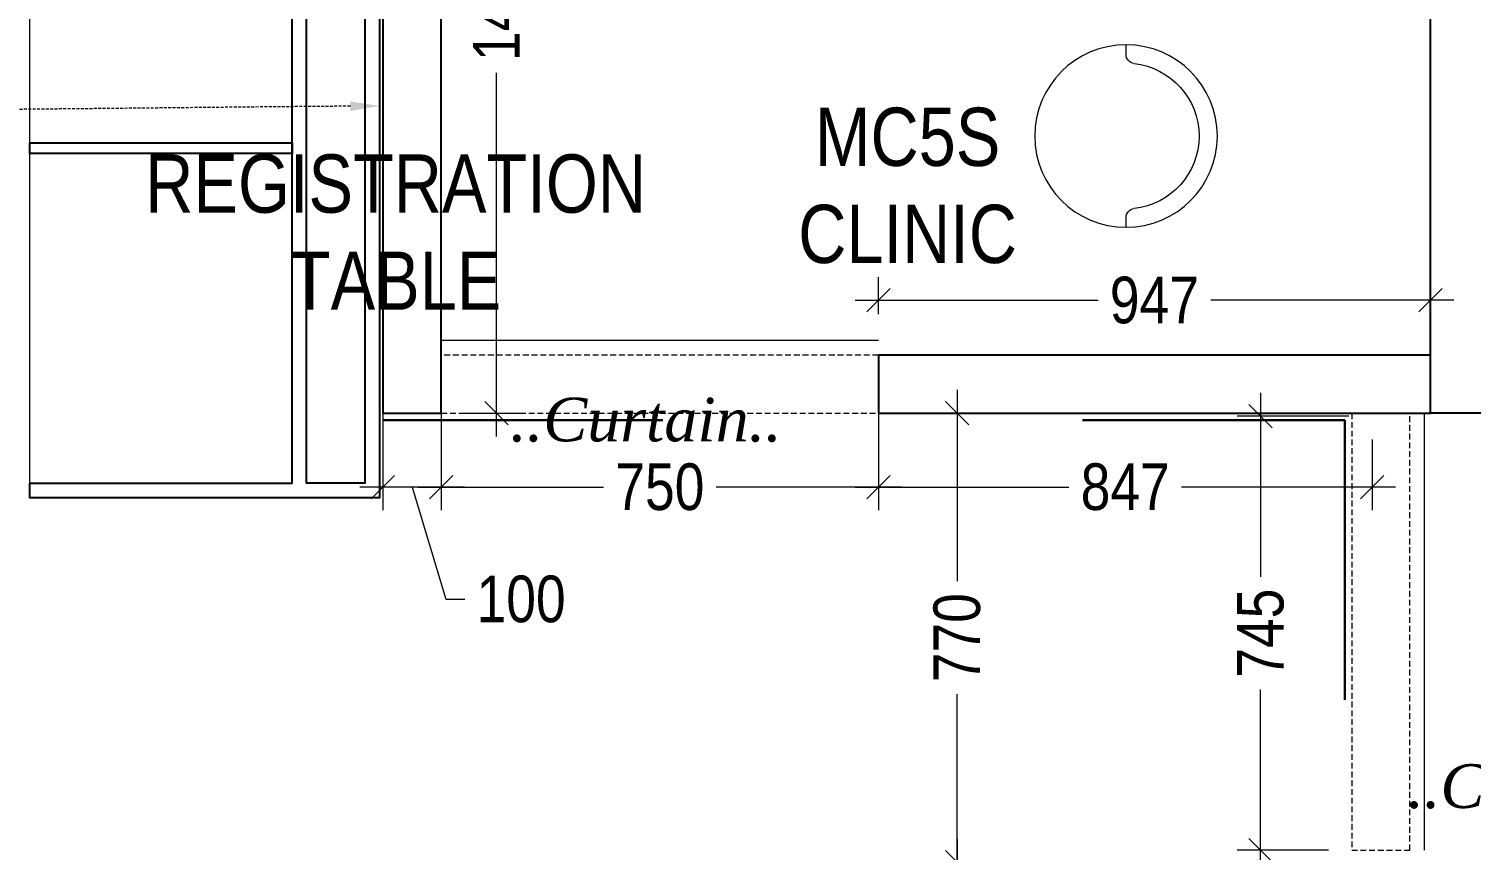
# Model space of a CAD drawing. Extents: x 4444 to 22214, y -867569 to -857440.
# Drawn here: x 17632 to 20107, y -860756 to -859346 of the extents above; entities that cross this region are included whole.
import ezdxf
from ezdxf import colors
from ezdxf.entities.mleader import LeaderData, LeaderLine
from ezdxf.lldxf.tags import DXFTag
from ezdxf.math import Vec2, Vec3

# ---------------------------------------------------------------- set-up
doc = ezdxf.new("R2010")
doc.units = 0
doc.header["$LTSCALE"] = 40
doc.header["$MEASUREMENT"] = 0
doc.header["$PDMODE"] = 3
for name, pattern in [('a_p6_plan_L18$0$HIDDEN', [0.375, 0.25, -0.125]), ('ACAD_ISO03W100', [30, 12, -18]), ('HIDDEN2', [0.1875, 0.125, -0.0625])]:
    doc.linetypes.add(name, pattern=pattern)
for name, color, linetype, lineweight in [('curtain', 144, 'Continuous', 9), ('dimensions', 149, 'Continuous', 5), ('Floor-Unit', 1, 'Continuous', 13), ('glass', 172, 'Continuous', 18), ('LENS_CURTAIN', 5, 'a_p6_plan_L18$0$HIDDEN', 9), ('LENS_HATCH', 251, 'Continuous', 5), ('LENS_PARTITION', 21, 'Continuous', 25), ('LENS_TEXT', 31, 'HIDDEN2', 5), ('LN-DIMENSION', 252, 'Continuous', 5), ('LN-ELEVATION-1', 81, 'Continuous', 25), ('LN-ELEVATION-5', 167, 'Continuous', 5), ('LN-TEXT', 255, 'Continuous', 0), ('Mirror', 4, 'Continuous', 15)]:
    doc.layers.add(name, color=color, linetype=linetype, lineweight=lineweight)
doc.layers.add('LK-FLUTTED FINISH', color=20, linetype='Continuous', lineweight=30, true_color=0xff5e29)
doc.styles.get("Standard").update_dxf_attribs({"font": 'ARIALN.TTF'})
tags = doc.linetypes.add('DASHED2', pattern=[0.375, 0.25, -0.125]).pattern_tags.tags
tags[6:7] = [DXFTag(74, 4), DXFTag(75, 0), DXFTag(340, '0'), DXFTag(46, 1.0), DXFTag(50, 0.0), DXFTag(44, 0.0), DXFTag(45, 0.0)]
tags[4:5] = [DXFTag(74, 4), DXFTag(75, 0), DXFTag(340, '0'), DXFTag(46, 1.0), DXFTag(50, 0.0), DXFTag(44, 0.0), DXFTag(45, 0.0)]
doc.linetypes.add('ZIGZAG', pattern='A,0.0001,-0.2,[131,ltypeshp.shx,S=0.2,R=0,X=-0.2,Y=0],-0.4,[131,ltypeshp.shx,S=0.2,R=180,X=0.2,Y=0],-0.2', length=0.8001)
doc.dimstyles.new('Working', dxfattribs={"dimscale": 0.8, "dimtxt": 100, "dimasz": 50, "dimexe": 50, "dimexo": 50, "dimgap": 25, "dimtad": 1, "dimdec": 0, "dimtxsty": 'Standard', "dimblk": 'ARCHTICK', "dimcen": 0, "dimdle": 50, "dimclrd": 250, "dimclre": 8, "dimclrt": 7, "dimazin": 3, "dimtfac": 1, "dimtdec": 0, "dimtmove": 1, "dimatfit": 3, "dimfxl": 3, "dimlwd": 5, "dimlwe": 0})

# ---------------------------------------------------------------- blocks, each defined once
blk = doc.blocks.new('_ArchTick')
blk.add_lwpolyline([(-0.5, -0.5), (0.5, 0.5)])
blk = doc.blocks.new('*D29')
at = {"layer": 'Defpoints', "color": 0, "ltscale": 50, "transparency": 16777216}
for p in [(19089.9, -859961.1), (19936.9, -860011.1), (19089.9, -860132.7)]:
    blk.add_point(p, dxfattribs=at)
at = {"layer": 'dimensions', "color": 8, "linetype": 'DASHED2', "lineweight": 0, "ltscale": 50, "transparency": 16777216}
for p, q in [((19089.9, -860001.1), (19089.9, -860172.7)), ((19936.9, -860051.1), (19936.9, -860172.7))]:
    blk.add_line(p, q, dxfattribs=at)
at = {"layer": 'dimensions', "color": 250, "linetype": 'DASHED2', "lineweight": 5, "ltscale": 50, "transparency": 16777216}
for p, q in [((19049.9, -860132.7), (19420.9, -860132.7)), ((19976.9, -860132.7), (19605.8, -860132.7))]:
    blk.add_line(p, q, dxfattribs=at)
at = {"layer": 'dimensions', "color": 250, "lineweight": 5, "ltscale": 50, "transparency": 16777216, "xscale": 40, "yscale": 40, "zscale": 40, "rotation": 180}
blk.add_blockref('_ArchTick', (19089.9, -860132.7), dxfattribs=at)
at = {"layer": 'dimensions', "color": 250, "lineweight": 5, "ltscale": 50, "transparency": 16777216, "xscale": 40, "yscale": 40, "zscale": 40}
blk.add_blockref('_ArchTick', (19936.9, -860132.7), dxfattribs=at)
at = {"layer": 'dimensions', "color": 7, "ltscale": 50, "transparency": 16777216, "insert": (19513.4, -860132.7), "char_height": 80, "attachment_point": 5, "bg_fill": 3, "box_fill_scale": 1.25, "bg_fill_color": 9, "bg_fill_true_color": 13158600, "bg_fill_transparency": 0}
blk.add_mtext('\\A1;847', dxfattribs=at)
blk = doc.blocks.new('*D30')
at = {"layer": 'Defpoints', "color": 0, "ltscale": 50, "transparency": 16777216}
for p in [(18339.9, -859961.1), (19089.9, -859961.1), (18339.9, -860132.7)]:
    blk.add_point(p, dxfattribs=at)
at = {"layer": 'dimensions', "color": 8, "linetype": 'DASHED2', "lineweight": 0, "ltscale": 50, "transparency": 16777216}
for p, q in [((18339.9, -860001.1), (18339.9, -860172.7)), ((19089.9, -860001.1), (19089.9, -860172.7))]:
    blk.add_line(p, q, dxfattribs=at)
at = {"layer": 'dimensions', "color": 250, "linetype": 'DASHED2', "lineweight": 5, "ltscale": 50, "transparency": 16777216}
for p, q in [((18299.9, -860132.7), (18622.8, -860132.7)), ((19129.9, -860132.7), (18807, -860132.7))]:
    blk.add_line(p, q, dxfattribs=at)
at = {"layer": 'dimensions', "color": 250, "lineweight": 5, "ltscale": 50, "transparency": 16777216, "xscale": 40, "yscale": 40, "zscale": 40, "rotation": 180}
blk.add_blockref('_ArchTick', (18339.9, -860132.7), dxfattribs=at)
at = {"layer": 'dimensions', "color": 250, "lineweight": 5, "ltscale": 50, "transparency": 16777216, "xscale": 40, "yscale": 40, "zscale": 40}
blk.add_blockref('_ArchTick', (19089.9, -860132.7), dxfattribs=at)
at = {"layer": 'dimensions', "color": 7, "ltscale": 50, "transparency": 16777216, "insert": (18714.9, -860132.7), "char_height": 80, "attachment_point": 5, "bg_fill": 3, "box_fill_scale": 1.25, "bg_fill_color": 9, "bg_fill_true_color": 13158600, "bg_fill_transparency": 0}
blk.add_mtext('\\A1;750', dxfattribs=at)
blk = doc.blocks.new('*D31')
at = {"layer": 'Defpoints', "color": 0, "ltscale": 50, "transparency": 16777216}
for p in [(18339.9, -859849.1), (18239.9, -859955.1), (18239.9, -860132.7)]:
    blk.add_point(p, dxfattribs=at)
at = {"layer": 'dimensions', "color": 8, "linetype": 'DASHED2', "lineweight": 0, "ltscale": 50, "transparency": 16777216}
for p, q in [((18339.9, -859889.1), (18339.9, -860172.7)), ((18239.9, -859995.1), (18239.9, -860172.7))]:
    blk.add_line(p, q, dxfattribs=at)
at = {"layer": 'dimensions', "color": 250, "linetype": 'DASHED2', "lineweight": 5, "ltscale": 50, "transparency": 16777216}
for p, q in [((18379.9, -860132.7), (18199.9, -860132.7)), ((18289.9, -860132.7), (18347.6, -860325.3)), ((18347.6, -860325.3), (18387.6, -860325.3))]:
    blk.add_line(p, q, dxfattribs=at)
at = {"layer": 'dimensions', "color": 250, "lineweight": 5, "ltscale": 50, "transparency": 16777216, "xscale": 40, "yscale": 40, "zscale": 40, "rotation": 180}
blk.add_blockref('_ArchTick', (18239.9, -860132.7), dxfattribs=at)
at = {"layer": 'dimensions', "color": 250, "lineweight": 5, "ltscale": 50, "transparency": 16777216, "xscale": 40, "yscale": 40, "zscale": 40}
blk.add_blockref('_ArchTick', (18339.9, -860132.7), dxfattribs=at)
at = {"layer": 'dimensions', "color": 7, "ltscale": 50, "transparency": 16777216, "insert": (18476.9, -860325.3), "char_height": 80, "attachment_point": 5, "bg_fill": 3, "box_fill_scale": 1.25, "bg_fill_color": 9, "bg_fill_true_color": 13158600, "bg_fill_transparency": 0}
blk.add_mtext('\\A1;100', dxfattribs=at)
blk = doc.blocks.new('*D38')
at = {"layer": 'Defpoints', "color": 0, "ltscale": 50, "transparency": 16777216}
for p in [(19107.9, -860776.6), (19224.9, -860776.6), (19111.9, -862276.6)]:
    blk.add_point(p, dxfattribs=at)
at = {"layer": 'dimensions', "color": 250, "linetype": 'DASHED2', "lineweight": 5, "ltscale": 50, "transparency": 16777216}
for p, q in [((19224.9, -860736.6), (19224.9, -861411.8)), ((19224.9, -862316.6), (19224.9, -861641.3))]:
    blk.add_line(p, q, dxfattribs=at)
at = {"layer": 'dimensions', "color": 8, "linetype": 'DASHED2', "lineweight": 0, "ltscale": 50, "transparency": 16777216}
for p, q in [((19147.9, -860776.6), (19264.9, -860776.6)), ((19151.9, -862276.6), (19264.9, -862276.6))]:
    blk.add_line(p, q, dxfattribs=at)
at = {"layer": 'dimensions', "color": 250, "lineweight": 5, "ltscale": 50, "transparency": 16777216, "xscale": 40, "yscale": 40, "zscale": 40}
for p, rotation in [((19224.9, -860776.6), 90), ((19224.9, -862276.6), -90.00000000000001)]:
    blk.add_blockref('_ArchTick', p, dxfattribs=dict(at, rotation=rotation))
at = {"layer": 'dimensions', "color": 7, "ltscale": 50, "transparency": 16777216, "insert": (19224.9, -861526.6), "char_height": 80, "attachment_point": 5, "rotation": 90, "bg_fill": 3, "box_fill_scale": 1.25, "bg_fill_color": 9, "bg_fill_true_color": 13158600, "bg_fill_transparency": 0}
blk.add_mtext('\\A1;1500', dxfattribs=at)
blk = doc.blocks.new('*D39')
at = {"layer": 'Defpoints', "color": 0, "ltscale": 50, "transparency": 16777216}
for p in [(19089.9, -860006.1), (19224.9, -860006.1), (19107.9, -860776.6)]:
    blk.add_point(p, dxfattribs=at)
at = {"layer": 'dimensions', "color": 250, "linetype": 'DASHED2', "lineweight": 5, "ltscale": 50, "transparency": 16777216}
for p, q in [((19224.9, -859966.1), (19224.9, -860299.2)), ((19224.9, -860816.6), (19224.9, -860483.4))]:
    blk.add_line(p, q, dxfattribs=at)
at = {"layer": 'dimensions', "color": 8, "linetype": 'DASHED2', "lineweight": 0, "ltscale": 50, "transparency": 16777216}
for p, q in [((19129.9, -860006.1), (19264.9, -860006.1)), ((19147.9, -860776.6), (19264.9, -860776.6))]:
    blk.add_line(p, q, dxfattribs=at)
at = {"layer": 'dimensions', "color": 250, "lineweight": 5, "ltscale": 50, "transparency": 16777216, "xscale": 40, "yscale": 40, "zscale": 40}
for p, rotation in [((19224.9, -860006.1), 90), ((19224.9, -860776.6), -90.00000000000001)]:
    blk.add_blockref('_ArchTick', p, dxfattribs=dict(at, rotation=rotation))
at = {"layer": 'dimensions', "color": 7, "ltscale": 50, "transparency": 16777216, "insert": (19224.9, -860391.3), "char_height": 80, "attachment_point": 5, "rotation": 90, "bg_fill": 3, "box_fill_scale": 1.25, "bg_fill_color": 9, "bg_fill_true_color": 13158600, "bg_fill_transparency": 0}
blk.add_mtext('\\A1;770', dxfattribs=at)
blk = doc.blocks.new('*D99')
at = {"layer": 'Defpoints', "color": 0, "ltscale": 50, "transparency": 16777216}
for p in [(18339.9, -858593.1), (18339.9, -860006.1), (18434.9, -860006.1)]:
    blk.add_point(p, dxfattribs=at)
at = {"layer": 'dimensions', "color": 250, "linetype": 'DASHED2', "lineweight": 5, "ltscale": 50, "transparency": 16777216}
for p, q in [((18434.9, -858553.1), (18434.9, -859184.7)), ((18434.9, -860046.1), (18434.9, -859414.4))]:
    blk.add_line(p, q, dxfattribs=at)
at = {"layer": 'dimensions', "color": 8, "linetype": 'DASHED2', "lineweight": 0, "ltscale": 50, "transparency": 16777216}
for p, q in [((18379.9, -858593.1), (18474.9, -858593.1)), ((18379.9, -860006.1), (18474.9, -860006.1))]:
    blk.add_line(p, q, dxfattribs=at)
at = {"layer": 'dimensions', "color": 250, "lineweight": 5, "ltscale": 50, "transparency": 16777216, "xscale": 40, "yscale": 40, "zscale": 40}
for p, rotation in [((18434.9, -858593.1), 90), ((18434.9, -860006.1), -90.00000000000001)]:
    blk.add_blockref('_ArchTick', p, dxfattribs=dict(at, rotation=rotation))
at = {"layer": 'dimensions', "color": 7, "ltscale": 50, "transparency": 16777216, "insert": (18434.9, -859299.6), "char_height": 80, "attachment_point": 5, "rotation": 90, "bg_fill": 3, "box_fill_scale": 1.25, "bg_fill_color": 9, "bg_fill_true_color": 13158600, "bg_fill_transparency": 0}
blk.add_mtext('\\A1;1413', dxfattribs=at)
blk = doc.blocks.new('*D100')
at = {"layer": 'Defpoints', "color": 0, "ltscale": 50, "transparency": 16777216}
for p in [(19089.9, -859812.2), (19089.9, -859956.1), (20036.9, -859956.1)]:
    blk.add_point(p, dxfattribs=at)
at = {"layer": 'glass', "color": 8, "linetype": 'DASHED2', "lineweight": 0, "ltscale": 50, "transparency": 16777216}
for p, q in [((19089.9, -859836.2), (19089.9, -859772.2)), ((20036.9, -859836.2), (20036.9, -859772.2))]:
    blk.add_line(p, q, dxfattribs=at)
at = {"layer": 'glass', "color": 250, "linetype": 'DASHED2', "lineweight": 5, "ltscale": 50, "transparency": 16777216}
for p, q in [((19049.9, -859812.2), (19470.9, -859812.2)), ((20076.9, -859812.2), (19655.8, -859812.2))]:
    blk.add_line(p, q, dxfattribs=at)
at = {"layer": 'glass', "color": 250, "lineweight": 5, "ltscale": 50, "transparency": 16777216, "xscale": 40, "yscale": 40, "zscale": 40, "rotation": 180}
blk.add_blockref('_ArchTick', (19089.9, -859812.2), dxfattribs=at)
at = {"layer": 'glass', "color": 250, "lineweight": 5, "ltscale": 50, "transparency": 16777216, "xscale": 40, "yscale": 40, "zscale": 40}
blk.add_blockref('_ArchTick', (20036.9, -859812.2), dxfattribs=at)
at = {"layer": 'glass', "color": 7, "ltscale": 50, "transparency": 16777216, "insert": (19563.4, -859812.2), "char_height": 80, "attachment_point": 5, "bg_fill": 3, "box_fill_scale": 1.25, "bg_fill_color": 9, "bg_fill_true_color": 13158600, "bg_fill_transparency": 0}
blk.add_mtext('\\A1;947', dxfattribs=at)
blk = doc.blocks.new('*D101')
at = {"layer": 'Defpoints', "color": 0, "ltscale": 50, "transparency": 16777216}
for p in [(19745.5, -860011.1), (19936.9, -860011.1), (19901.9, -860756.1)]:
    blk.add_point(p, dxfattribs=at)
at = {"layer": 'dimensions', "color": 250, "linetype": 'DASHED2', "lineweight": 5, "ltscale": 50, "transparency": 16777216}
for p, q in [((19745.5, -859971.1), (19745.5, -860291.2)), ((19745.5, -860796.1), (19745.5, -860476))]:
    blk.add_line(p, q, dxfattribs=at)
at = {"layer": 'dimensions', "color": 8, "linetype": 'DASHED2', "lineweight": 0, "ltscale": 50, "transparency": 16777216}
for p, q in [((19896.9, -860011.1), (19705.5, -860011.1)), ((19861.9, -860756.1), (19705.5, -860756.1))]:
    blk.add_line(p, q, dxfattribs=at)
at = {"layer": 'dimensions', "color": 250, "lineweight": 5, "ltscale": 50, "transparency": 16777216, "xscale": 40, "yscale": 40, "zscale": 40}
for p, rotation in [((19745.5, -860011.1), 90), ((19745.5, -860756.1), -90.00000000000001)]:
    blk.add_blockref('_ArchTick', p, dxfattribs=dict(at, rotation=rotation))
at = {"layer": 'dimensions', "color": 7, "ltscale": 50, "transparency": 16777216, "insert": (19745.5, -860383.6), "char_height": 80, "attachment_point": 5, "rotation": 90, "bg_fill": 3, "box_fill_scale": 1.25, "bg_fill_color": 9, "bg_fill_true_color": 13158600, "bg_fill_transparency": 0}
blk.add_mtext('\\A1;745', dxfattribs=at)
blk = doc.blocks.new('Chair')
at = {"layer": 'Floor-Unit'}
for p, q in [((587017.2, -21249.2), (586990.8, -21249.2)), ((587490.8, -21249.2), (587464.4, -21249.2))]:
    blk.add_line(p, q, dxfattribs=at)
blk.add_circle((587240.8, -21249.2), 250, dxfattribs=at)
for centre, radius, start, end in [((587017.2, -21274.2), 25, 6.3794, 90), ((587240.8, -21249.2), 200, 186.3794, 353.6206), ((587464.4, -21274.2), 25, 90, 173.6206)]:
    blk.add_arc(centre, radius, start, end, dxfattribs=at)
blk = doc.blocks.new('R-Table-1200')
at = {"layer": 'LN-DIMENSION'}
blk.add_lwpolyline([(-9, -600), (-575, -600), (-575, -150), (-9, -150)], close=True, dxfattribs=at)
at = {"layer": 'LN-ELEVATION-1'}
for points in [[(-575, -600), (-600, -600), (-600, 0), (600, 0), (600, -600), (575, -600), (575, -150), (-575, -150)], [(-575, -25), (575, -25), (575, -125), (-575, -125)], [(-9, -150), (9, -150), (9, -600), (-9, -600)]]:
    blk.add_lwpolyline(points, close=True, dxfattribs=at)
at = {"layer": 'LN-ELEVATION-5'}
blk.add_lwpolyline([(575, -600), (-575, -600)], dxfattribs=at)

msp = doc.modelspace()

# ---------------------------------------------------------------- linework, layer by layer
at = {"layer": 'curtain', "linetype": 'ZIGZAG'}
msp.add_lwpolyline([(20026.9, -860756.1), (20026.9, -860006.1)], dxfattribs=at)

# ---------------------------------------------------------------- block references
at = {"layer": 'Floor-Unit', "linetype": 'ByBlock', "xscale": -0.6265822784810225, "yscale": 0.6265822784810225, "rotation": 90}
msp.add_blockref('Chair', (6200.4, -491575.6), dxfattribs=at)

# ---------------------------------------------------------------- texts
at = {"layer": 'LN-TEXT', "insert": (19991.2, -860608.6, 25.8), "char_height": 75, "width": 478.357, "attachment_point": 1}
msp.add_mtext('\\pxqc,t8;{\\fRomantic|b0|i1|c2|p2;..Curtain..}', dxfattribs=at)

# ---------------------------------------------------------------- dimensions: what is measured, and where the dimension line sits
at = {"layer": 'dimensions', "color": 3, "ltscale": 50, "true_color": 0x15f609}
dim = msp.add_linear_dim(base=(19089.9, -860132.7), p1=(19936.9, -860011.1), p2=(19089.9, -859961.1), dimstyle='Working', override={"dimfxl": 500, "dimfxlon": 1, "dimtfill": 1, "dimarcsym": 1}, dxfattribs=at)
dim.commit()
dim.dimension.update_dxf_attribs({"geometry": '*D29', "text_midpoint": (19513.4, -860132.7)})
dim = msp.add_linear_dim(base=(19224.9, -860776.6), p1=(19111.9, -862276.6), p2=(19107.9, -860776.6), angle=90, dimstyle='Working', override={"dimfxl": 500, "dimfxlon": 1, "dimtfill": 1, "dimarcsym": 1}, dxfattribs=at)
dim.commit()
dim.dimension.update_dxf_attribs({"geometry": '*D38', "text_midpoint": (19224.9, -861526.6)})

# ---------------------------------------------------------------- leaders
at = {"layer": 'LENS_TEXT', "linetype": 'Continuous', "ltscale": 3}
ml = msp.add_multileader_mtext('Standard', dxfattribs=at)
ml.set_content('{\\C256;Mirror on site}', color=1)
ml.set_leader_properties(color=256, linetype='ByLayer', lineweight=-1)
ml.build(insert=Vec2(0, 0))
ml.multileader.update_dxf_attribs({"leader_type": 2, "dogleg_length": 0.36, "arrow_head_size": 50})
ctx = ml.context
ctx.base_point, ctx.char_height, ctx.arrow_head_size, ctx.landing_gap_size, ctx.plane_origin = Vec3(16840.1, -859486.8), 100, 50, 0.09, Vec3(18296, -858729.9)
ctx.text_align_type = 2
notes = []
notes.append((ctx, [(0, (1, 1, 0), (17169.6, -859486.8), (-1, 0), 0.36, [(1, [(17740.3, -858941.8)], 0, []), (0, [(18233.9, -859478.6)], 0, [])])]))
ctx.mtext.insert, ctx.mtext.width, ctx.mtext.alignment, ctx.mtext.flow_direction = Vec3(17169.1, -859436), 375.972, 3, 5
for ctx, leaders in notes:
    for number, flags, end, landing, length, lines in leaders:
        leader = LeaderData()
        leader.index, (leader.has_last_leader_line, leader.has_dogleg_vector, leader.attachment_direction) = number, flags
        leader.last_leader_point, leader.dogleg_vector, leader.dogleg_length = Vec3(end), Vec3(landing), length
        for number, points, colour, breaks in lines:
            line = LeaderLine()
            line.index, line.vertices, line.color, line.breaks = number, Vec3.list(points), colors.encode_raw_color(colour), breaks
            leader.lines.append(line)
        ctx.leaders.append(leader)

# ---------------------------------------------------------------- next in the draw order: dimensions: what is measured, and where the dimension line sits
at = {"layer": 'dimensions', "color": 3, "ltscale": 50, "true_color": 0x15f609}
dim = msp.add_linear_dim(base=(18339.9, -860132.7), p1=(19089.9, -859961.1), p2=(18339.9, -859961.1), dimstyle='Working', override={"dimfxl": 500, "dimfxlon": 1, "dimtfill": 1, "dimarcsym": 1}, dxfattribs=at)
dim.commit()
dim.dimension.update_dxf_attribs({"geometry": '*D30', "text_midpoint": (18714.9, -860132.7)})
dim = msp.add_linear_dim(base=(19745.5, -860011.1), p1=(19901.9, -860756.1), p2=(19936.9, -860011.1), angle=90, dimstyle='Working', override={"dimfxl": 500, "dimfxlon": 1, "dimtfill": 1, "dimarcsym": 1}, dxfattribs=at)
dim.commit()
dim.dimension.update_dxf_attribs({"geometry": '*D101', "text_midpoint": (19745.5, -860383.6)})

# ---------------------------------------------------------------- next in the draw order: linework, layer by layer
at = {"layer": 'LENS_CURTAIN'}
msp.add_lwpolyline([(20001.9, -860006.1), (19901.9, -860006.1), (19901.9, -860756.1), (20001.9, -860756.1)], close=True, dxfattribs=at)

# ---------------------------------------------------------------- next in the draw order: dimensions: what is measured, and where the dimension line sits
at = {"layer": 'dimensions', "color": 3, "ltscale": 50, "true_color": 0x15f609}
dim = msp.add_linear_dim(base=(18239.9, -860132.7), p1=(18339.9, -859849.1), p2=(18239.9, -859955.1), dimstyle='Working', override={"dimfxl": 500, "dimfxlon": 1, "dimtfill": 1, "dimarcsym": 1}, dxfattribs=at)
dim.commit()
dim.dimension.update_dxf_attribs({"geometry": '*D31', "text_midpoint": (18407.6, -860325.3)})
dim = msp.add_linear_dim(base=(19224.906249, -860006.0549322), p1=(19107.8863024, -860776.5549322), p2=(19089.8863024, -860006.0549322), angle=90, dimstyle='Working', override={"dimfxl": 500, "dimfxlon": 1, "dimtfill": 1, "dimarcsym": 1}, dxfattribs=at)
dim.commit()
dim.dimension.update_dxf_attribs({"geometry": '*D39', "text_midpoint": (19224.906249, -860391.3049322)})

# ---------------------------------------------------------------- next in the draw order: linework, layer by layer
at = {"layer": 'LENS_HATCH', "color": 3}
msp.add_lwpolyline([(18239.9, -860006.1), (18239.9, -858945.1), (17559.9, -858945.1)], dxfattribs=at)
at = {"layer": 'Mirror'}
msp.add_lwpolyline([(18233.9, -860006.1), (18233.9, -858951.1), (17559.9, -858951.1)], dxfattribs=at)

# ---------------------------------------------------------------- next in the draw order: block references
at = {"layer": 'Floor-Unit', "rotation": -90.00000000000001}
msp.add_blockref('R-Table-1200', (18233.9, -859551.1), dxfattribs=at)

# ---------------------------------------------------------------- next in the draw order: dimensions: what is measured, and where the dimension line sits
at = {"layer": 'dimensions', "color": 3, "ltscale": 50, "true_color": 0x15f609}
dim = msp.add_linear_dim(base=(18434.9, -860006.1), p1=(18339.9, -858593.1), p2=(18339.9, -860006.1), angle=90, dimstyle='Working', override={"dimfxl": 500, "dimfxlon": 1, "dimtfill": 1, "dimarcsym": 1}, dxfattribs=at)
dim.commit()
dim.dimension.update_dxf_attribs({"geometry": '*D99', "text_midpoint": (18434.9, -859299.6)})
at = {"layer": 'glass', "color": 3, "ltscale": 50, "true_color": 0x15f609}
dim = msp.add_linear_dim(base=(19089.9, -859812.2), p1=(20036.9, -859956.1), p2=(19089.9, -859956.1), dimstyle='Working', override={"dimfxl": 30, "dimfxlon": 1, "dimtfill": 1, "dimarcsym": 1}, dxfattribs=at)
dim.commit()
dim.dimension.update_dxf_attribs({"geometry": '*D100', "text_midpoint": (19563.4, -859812.2)})

# ---------------------------------------------------------------- next in the draw order: linework, layer by layer
at = {"layer": 'curtain', "linetype": 'ZIGZAG'}
msp.add_lwpolyline([(19089.9, -859881.1), (18339.9, -859881.1)], dxfattribs=at)
at = {"layer": 'LENS_CURTAIN'}
msp.add_lwpolyline([(18339.9, -860006.1), (19089.9, -860006.1), (19089.9, -859906.1), (18339.9, -859906.1)], close=True, dxfattribs=at)
at = {"layer": 'LENS_PARTITION'}
for points in [[(20136.9, -858593.1), (20136.9, -860006.1), (20036.9, -860006.1), (20036.9, -858593.1)], [(18339.9, -858945.1), (18239.9, -858945.1), (18239.9, -860006.1), (18339.9, -860006.1)], [(19089.9, -860006.1), (20036.9, -860006.1), (20036.9, -859906.1), (19089.9, -859906.1)]]:
    msp.add_lwpolyline(points, close=True, dxfattribs=at)
at = {"layer": 'LK-FLUTTED FINISH', "linetype": 'ACAD_ISO03W100'}
msp.add_lwpolyline([(18239.9, -860018.1), (19889.9, -860018.1), (19889.9, -860756.1)], dxfattribs=at)

# ---------------------------------------------------------------- next in the draw order: texts
at = {"layer": 'LENS_TEXT', "linetype": 'Continuous', "char_height": 100, "attachment_point": 1}
for s, insert, width in [('\\pxqc;MC5S CLINIC', (18864.3, -859481.5), 551.363), ('\\pxqc;REGISTRATION\\PTABLE ', (17758.9, -859561.8), 1005.323)]:
    msp.add_mtext(s, dxfattribs=dict(at, insert=insert, width=width))
at = {"layer": 'LN-TEXT', "insert": (18451.9, -859979.3, 25.8), "char_height": 75, "width": 478.357, "attachment_point": 1}
msp.add_mtext('\\pxqc,t8;{\\fRomantic|b0|i1|c2|p2;..Curtain..}', dxfattribs=at)

doc.saveas('drawing.dxf')
